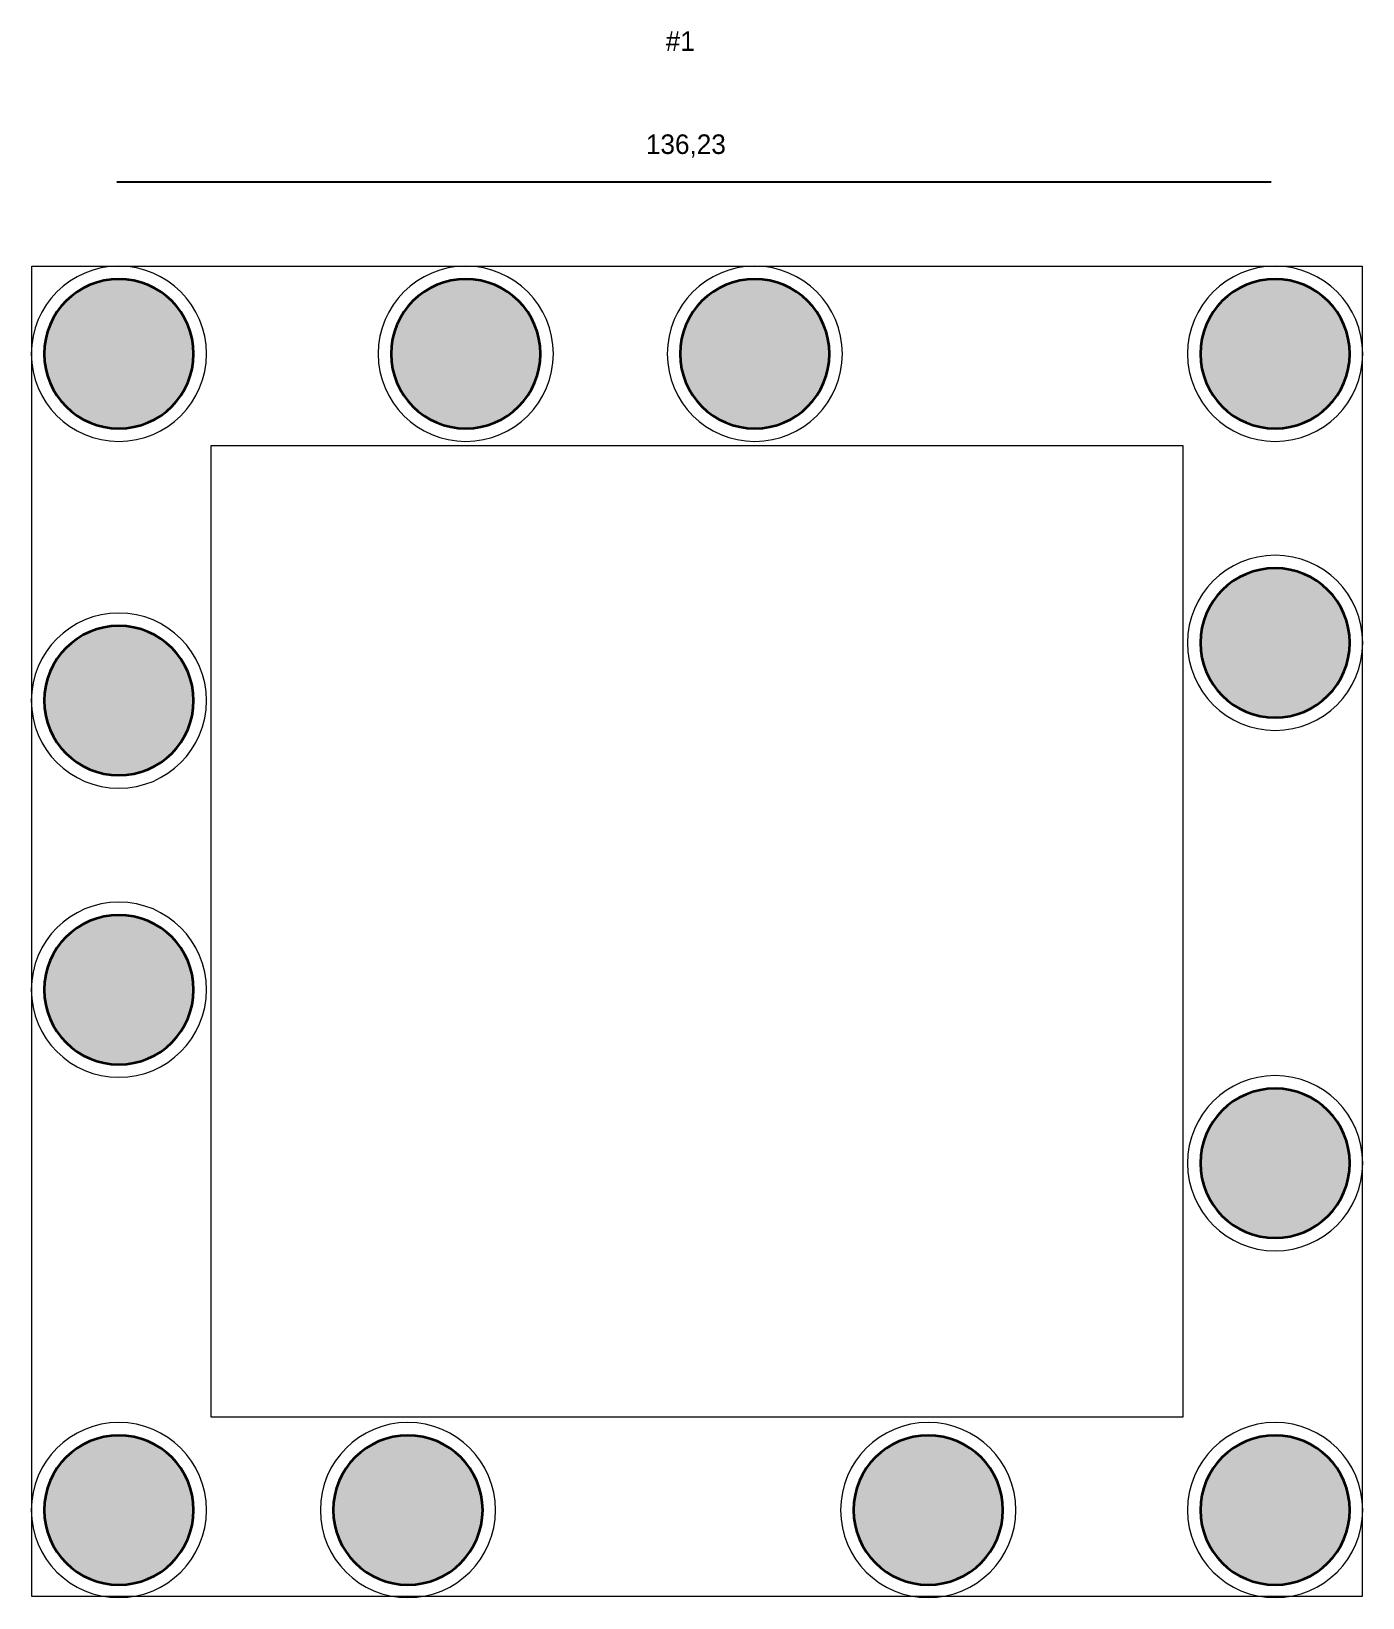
# Model space of a CAD drawing. Header units: inches. Extents: x 12 to 208, y 71 to 301.
import ezdxf

# ---------------------------------------------------------------- set-up
doc = ezdxf.new("R2010")
doc.units = ezdxf.units.IN
doc.header["$MEASUREMENT"] = 0
doc.layers.add('svg2', color=7, linetype='Continuous')

# ---------------------------------------------------------------- blocks, each defined once
blk = doc.blocks.new('block 4')
at = {"layer": 'svg2', "color": 18, "true_color": 0x000000, "insert": (105.06, 298.36), "char_height": 2.8787, "attachment_point": 7}
blk.add_mtext('\\fMyriad Pro|b0|i0|c0|p34;\\W1;#1', dxfattribs=at)
blk = doc.blocks.new('block 5')
at = {"layer": 'svg2', "color": 7, "true_color": 0xffffff, "insert": (102.14, 282.64), "char_height": 2.8787, "attachment_point": 7}
blk.add_mtext('\\fMyriad Pro|b0|i0|c0|p34;\\W1;136,23', dxfattribs=at)
blk = doc.blocks.new('block 3')
at = {"layer": 'svg2', "color": 7, "lineweight": 25, "true_color": 0xffffff}
blk.add_lwpolyline([(24.22, 279.07), (194.25, 279.07)], dxfattribs=at)
at = {"layer": 'svg2', "color": 7, "lineweight": 13, "true_color": 0xffffff}
for points in [[(11.69, 266.66), (207.62, 266.66), (207.62, 70.73), (11.69, 70.73), (11.69, 266.66)], [(38.11, 240.24), (181.2, 240.24), (181.2, 97.15), (38.11, 97.15), (38.11, 240.24)]]:
    blk.add_lwpolyline(points, dxfattribs=at)
at = {"layer": 'svg2'}
for name in ['block 4', 'block 5']:
    blk.add_blockref(name, (0, 0), dxfattribs=at)
blk = doc.blocks.new('block 6')
at = {"layer": 'svg2', "true_color": 0xffffff}
h = blk.add_hatch(color=7, dxfattribs=at)
h.dxf.hatch_style = 2
edge = h.paths.add_edge_path()
edge.add_spline(control_points=[(35.52, 253.75), (35.52, 247.68), (30.6, 242.75), (24.52, 242.75), (18.45, 242.75), (13.52, 247.68), (13.52, 253.75), (13.52, 259.83), (18.45, 264.76), (24.52, 264.76), (30.6, 264.76), (35.52, 259.83), (35.52, 253.75)], knot_values=[0, 0, 0, 0, 1, 1, 1, 2, 2, 2, 3, 3, 3, 4, 4, 4, 4], degree=3, periodic=1)
h = blk.add_hatch(color=7, dxfattribs=at)
h.dxf.hatch_style = 2
edge = h.paths.add_edge_path()
edge.add_spline(control_points=[(86.61, 253.75), (86.61, 247.68), (81.68, 242.75), (75.61, 242.75), (69.53, 242.75), (64.61, 247.68), (64.61, 253.75), (64.61, 259.83), (69.53, 264.76), (75.61, 264.76), (81.68, 264.76), (86.61, 259.83), (86.61, 253.75)], knot_values=[0, 0, 0, 0, 1, 1, 1, 2, 2, 2, 3, 3, 3, 4, 4, 4, 4], degree=3, periodic=1)
h = blk.add_hatch(color=7, dxfattribs=at)
h.dxf.hatch_style = 2
edge = h.paths.add_edge_path()
edge.add_spline(control_points=[(129.18, 253.75), (129.18, 247.68), (124.26, 242.75), (118.18, 242.75), (112.1, 242.75), (107.18, 247.68), (107.18, 253.75), (107.18, 259.83), (112.1, 264.76), (118.18, 264.76), (124.26, 264.76), (129.18, 259.83), (129.18, 253.75)], knot_values=[0, 0, 0, 0, 1, 1, 1, 2, 2, 2, 3, 3, 3, 4, 4, 4, 4], degree=3, periodic=1)
h = blk.add_hatch(color=7, dxfattribs=at)
h.dxf.hatch_style = 2
edge = h.paths.add_edge_path()
edge.add_spline(control_points=[(205.81, 253.75), (205.81, 247.68), (200.88, 242.75), (194.81, 242.75), (188.73, 242.75), (183.81, 247.68), (183.81, 253.75), (183.81, 259.83), (188.73, 264.76), (194.81, 264.76), (200.88, 264.76), (205.81, 259.83), (205.81, 253.75)], knot_values=[0, 0, 0, 0, 1, 1, 1, 2, 2, 2, 3, 3, 3, 4, 4, 4, 4], degree=3, periodic=1)
h = blk.add_hatch(color=7, dxfattribs=at)
h.dxf.hatch_style = 2
edge = h.paths.add_edge_path()
edge.add_spline(control_points=[(205.81, 211.18), (205.81, 205.11), (200.88, 200.18), (194.81, 200.18), (188.73, 200.18), (183.8, 205.11), (183.8, 211.18), (183.8, 217.26), (188.73, 222.18), (194.81, 222.18), (200.88, 222.18), (205.81, 217.26), (205.81, 211.18)], knot_values=[0, 0, 0, 0, 1, 1, 1, 2, 2, 2, 3, 3, 3, 4, 4, 4, 4], degree=3, periodic=1)
h = blk.add_hatch(color=7, dxfattribs=at)
h.dxf.hatch_style = 2
edge = h.paths.add_edge_path()
edge.add_spline(control_points=[(35.52, 202.67), (35.52, 196.59), (30.6, 191.67), (24.52, 191.67), (18.45, 191.67), (13.52, 196.59), (13.52, 202.67), (13.52, 208.74), (18.45, 213.67), (24.52, 213.67), (30.6, 213.67), (35.52, 208.74), (35.52, 202.67)], knot_values=[0, 0, 0, 0, 1, 1, 1, 2, 2, 2, 3, 3, 3, 4, 4, 4, 4], degree=3, periodic=1)
h = blk.add_hatch(color=7, dxfattribs=at)
h.dxf.hatch_style = 2
edge = h.paths.add_edge_path()
edge.add_spline(control_points=[(35.52, 160.1), (35.52, 154.02), (30.6, 149.09), (24.52, 149.09), (18.45, 149.09), (13.52, 154.02), (13.52, 160.1), (13.52, 166.17), (18.45, 171.1), (24.52, 171.1), (30.6, 171.1), (35.52, 166.17), (35.52, 160.1)], knot_values=[0, 0, 0, 0, 1, 1, 1, 2, 2, 2, 3, 3, 3, 4, 4, 4, 4], degree=3, periodic=1)
h = blk.add_hatch(color=7, dxfattribs=at)
h.dxf.hatch_style = 2
edge = h.paths.add_edge_path()
edge.add_spline(control_points=[(205.81, 134.55), (205.81, 128.48), (200.88, 123.55), (194.81, 123.55), (188.73, 123.55), (183.8, 128.48), (183.8, 134.55), (183.8, 140.63), (188.73, 145.55), (194.81, 145.55), (200.88, 145.55), (205.81, 140.63), (205.81, 134.55)], knot_values=[0, 0, 0, 0, 1, 1, 1, 2, 2, 2, 3, 3, 3, 4, 4, 4, 4], degree=3, periodic=1)
h = blk.add_hatch(color=7, dxfattribs=at)
h.dxf.hatch_style = 2
edge = h.paths.add_edge_path()
edge.add_spline(control_points=[(35.52, 83.47), (35.52, 77.39), (30.6, 72.46), (24.52, 72.46), (18.45, 72.46), (13.52, 77.39), (13.52, 83.47), (13.52, 89.54), (18.45, 94.47), (24.52, 94.47), (30.6, 94.47), (35.52, 89.54), (35.52, 83.47)], knot_values=[0, 0, 0, 0, 1, 1, 1, 2, 2, 2, 3, 3, 3, 4, 4, 4, 4], degree=3, periodic=1)
h = blk.add_hatch(color=7, dxfattribs=at)
h.dxf.hatch_style = 2
edge = h.paths.add_edge_path()
edge.add_spline(control_points=[(78.1, 83.47), (78.1, 77.39), (73.17, 72.46), (67.09, 72.46), (61.02, 72.46), (56.09, 77.39), (56.09, 83.47), (56.09, 89.54), (61.02, 94.47), (67.09, 94.47), (73.17, 94.47), (78.1, 89.54), (78.1, 83.47)], knot_values=[0, 0, 0, 0, 1, 1, 1, 2, 2, 2, 3, 3, 3, 4, 4, 4, 4], degree=3, periodic=1)
h = blk.add_hatch(color=7, dxfattribs=at)
h.dxf.hatch_style = 2
edge = h.paths.add_edge_path()
edge.add_spline(control_points=[(154.72, 83.47), (154.72, 77.39), (149.8, 72.46), (143.72, 72.46), (137.65, 72.46), (132.72, 77.39), (132.72, 83.47), (132.72, 89.54), (137.65, 94.47), (143.72, 94.47), (149.8, 94.47), (154.72, 89.54), (154.72, 83.47)], knot_values=[0, 0, 0, 0, 1, 1, 1, 2, 2, 2, 3, 3, 3, 4, 4, 4, 4], degree=3, periodic=1)
h = blk.add_hatch(color=7, dxfattribs=at)
h.dxf.hatch_style = 2
edge = h.paths.add_edge_path()
edge.add_spline(control_points=[(205.81, 83.47), (205.81, 77.39), (200.88, 72.46), (194.81, 72.46), (188.73, 72.46), (183.8, 77.39), (183.8, 83.47), (183.8, 89.54), (188.73, 94.47), (194.81, 94.47), (200.88, 94.47), (205.81, 89.54), (205.81, 83.47)], knot_values=[0, 0, 0, 0, 1, 1, 1, 2, 2, 2, 3, 3, 3, 4, 4, 4, 4], degree=3, periodic=1)
at = {"layer": 'svg2', "color": 7, "lineweight": 9, "true_color": 0xffffff}
for points in [[(37.42, 253.75), (37.42, 246.63), (31.65, 240.85), (24.52, 240.85), (17.4, 240.85), (11.62, 246.63), (11.62, 253.75), (11.62, 260.88), (17.4, 266.65), (24.52, 266.65), (31.65, 266.65), (37.42, 260.88), (37.42, 253.75)], [(88.51, 253.75), (88.51, 246.63), (82.73, 240.85), (75.61, 240.85), (68.48, 240.85), (62.71, 246.63), (62.71, 253.75), (62.71, 260.88), (68.48, 266.65), (75.61, 266.65), (82.73, 266.65), (88.51, 260.88), (88.51, 253.75)], [(131.08, 253.75), (131.08, 246.63), (125.3, 240.85), (118.18, 240.85), (111.05, 240.85), (105.28, 246.63), (105.28, 253.75), (105.28, 260.88), (111.05, 266.65), (118.18, 266.65), (125.3, 266.65), (131.08, 260.88), (131.08, 253.75)], [(207.71, 253.75), (207.71, 246.63), (201.93, 240.85), (194.81, 240.85), (187.68, 240.85), (181.91, 246.63), (181.91, 253.75), (181.91, 260.88), (187.68, 266.65), (194.81, 266.65), (201.93, 266.65), (207.71, 260.88), (207.71, 253.75)], [(207.71, 211.18), (207.71, 204.06), (201.93, 198.28), (194.81, 198.28), (187.68, 198.28), (181.91, 204.06), (181.91, 211.18), (181.91, 218.31), (187.68, 224.08), (194.81, 224.08), (201.93, 224.08), (207.71, 218.31), (207.71, 211.18)], [(37.42, 202.67), (37.42, 195.54), (31.65, 189.77), (24.52, 189.77), (17.4, 189.77), (11.62, 195.54), (11.62, 202.67), (11.62, 209.79), (17.4, 215.57), (24.52, 215.57), (31.65, 215.57), (37.42, 209.79), (37.42, 202.67)], [(37.42, 160.1), (37.42, 152.97), (31.65, 147.2), (24.52, 147.2), (17.4, 147.2), (11.62, 152.97), (11.62, 160.1), (11.62, 167.22), (17.4, 173), (24.52, 173), (31.65, 173), (37.42, 167.22), (37.42, 160.1)], [(207.71, 134.55), (207.71, 127.43), (201.93, 121.65), (194.81, 121.65), (187.68, 121.65), (181.91, 127.43), (181.91, 134.55), (181.91, 141.68), (187.68, 147.45), (194.81, 147.45), (201.93, 147.45), (207.71, 141.68), (207.71, 134.55)], [(37.42, 83.47), (37.42, 76.34), (31.65, 70.57), (24.52, 70.57), (17.4, 70.57), (11.62, 76.34), (11.62, 83.47), (11.62, 90.59), (17.4, 96.37), (24.52, 96.37), (31.65, 96.37), (37.42, 90.59), (37.42, 83.47)], [(79.99, 83.47), (79.99, 76.34), (74.22, 70.57), (67.09, 70.57), (59.97, 70.57), (54.19, 76.34), (54.19, 83.47), (54.19, 90.59), (59.97, 96.37), (67.09, 96.37), (74.22, 96.37), (79.99, 90.59), (79.99, 83.47)], [(156.62, 83.47), (156.62, 76.34), (150.85, 70.57), (143.72, 70.57), (136.6, 70.57), (130.82, 76.34), (130.82, 83.47), (130.82, 90.59), (136.6, 96.37), (143.72, 96.37), (150.85, 96.37), (156.62, 90.59), (156.62, 83.47)], [(207.71, 83.47), (207.71, 76.34), (201.93, 70.57), (194.81, 70.57), (187.68, 70.57), (181.91, 76.34), (181.91, 83.47), (181.91, 90.59), (187.68, 96.37), (194.81, 96.37), (201.93, 96.37), (207.71, 90.59), (207.71, 83.47)]]:
    blk.add_open_spline(points, degree=3, knots=[0, 0, 0, 0, 1, 1, 1, 2, 2, 2, 3, 3, 3, 4, 4, 4, 4], dxfattribs=at)
at = {"layer": 'svg2', "color": 7, "lineweight": 35, "true_color": 0xffffff}
for points in [[(35.52, 253.75), (35.52, 247.68), (30.6, 242.75), (24.52, 242.75), (18.45, 242.75), (13.52, 247.68), (13.52, 253.75), (13.52, 259.83), (18.45, 264.76), (24.52, 264.76), (30.6, 264.76), (35.52, 259.83), (35.52, 253.75)], [(86.61, 253.75), (86.61, 247.68), (81.68, 242.75), (75.61, 242.75), (69.53, 242.75), (64.61, 247.68), (64.61, 253.75), (64.61, 259.83), (69.53, 264.76), (75.61, 264.76), (81.68, 264.76), (86.61, 259.83), (86.61, 253.75)], [(129.18, 253.75), (129.18, 247.68), (124.26, 242.75), (118.18, 242.75), (112.1, 242.75), (107.18, 247.68), (107.18, 253.75), (107.18, 259.83), (112.1, 264.76), (118.18, 264.76), (124.26, 264.76), (129.18, 259.83), (129.18, 253.75)], [(205.81, 253.75), (205.81, 247.68), (200.88, 242.75), (194.81, 242.75), (188.73, 242.75), (183.81, 247.68), (183.81, 253.75), (183.81, 259.83), (188.73, 264.76), (194.81, 264.76), (200.88, 264.76), (205.81, 259.83), (205.81, 253.75)], [(205.81, 211.18), (205.81, 205.11), (200.88, 200.18), (194.81, 200.18), (188.73, 200.18), (183.8, 205.11), (183.8, 211.18), (183.8, 217.26), (188.73, 222.18), (194.81, 222.18), (200.88, 222.18), (205.81, 217.26), (205.81, 211.18)], [(35.52, 202.67), (35.52, 196.59), (30.6, 191.67), (24.52, 191.67), (18.45, 191.67), (13.52, 196.59), (13.52, 202.67), (13.52, 208.74), (18.45, 213.67), (24.52, 213.67), (30.6, 213.67), (35.52, 208.74), (35.52, 202.67)], [(35.52, 160.1), (35.52, 154.02), (30.6, 149.09), (24.52, 149.09), (18.45, 149.09), (13.52, 154.02), (13.52, 160.1), (13.52, 166.17), (18.45, 171.1), (24.52, 171.1), (30.6, 171.1), (35.52, 166.17), (35.52, 160.1)], [(205.81, 134.55), (205.81, 128.48), (200.88, 123.55), (194.81, 123.55), (188.73, 123.55), (183.8, 128.48), (183.8, 134.55), (183.8, 140.63), (188.73, 145.55), (194.81, 145.55), (200.88, 145.55), (205.81, 140.63), (205.81, 134.55)], [(35.52, 83.47), (35.52, 77.39), (30.6, 72.46), (24.52, 72.46), (18.45, 72.46), (13.52, 77.39), (13.52, 83.47), (13.52, 89.54), (18.45, 94.47), (24.52, 94.47), (30.6, 94.47), (35.52, 89.54), (35.52, 83.47)], [(78.1, 83.47), (78.1, 77.39), (73.17, 72.46), (67.09, 72.46), (61.02, 72.46), (56.09, 77.39), (56.09, 83.47), (56.09, 89.54), (61.02, 94.47), (67.09, 94.47), (73.17, 94.47), (78.1, 89.54), (78.1, 83.47)], [(154.72, 83.47), (154.72, 77.39), (149.8, 72.46), (143.72, 72.46), (137.65, 72.46), (132.72, 77.39), (132.72, 83.47), (132.72, 89.54), (137.65, 94.47), (143.72, 94.47), (149.8, 94.47), (154.72, 89.54), (154.72, 83.47)], [(205.81, 83.47), (205.81, 77.39), (200.88, 72.46), (194.81, 72.46), (188.73, 72.46), (183.8, 77.39), (183.8, 83.47), (183.8, 89.54), (188.73, 94.47), (194.81, 94.47), (200.88, 94.47), (205.81, 89.54), (205.81, 83.47)]]:
    blk.add_open_spline(points, degree=3, knots=[0, 0, 0, 0, 1, 1, 1, 2, 2, 2, 3, 3, 3, 4, 4, 4, 4], dxfattribs=at)

msp = doc.modelspace()

# ---------------------------------------------------------------- block references
at = {"layer": 'svg2'}
for name in ['block 3', 'block 6']:
    msp.add_blockref(name, (0, 0), dxfattribs=at)

doc.saveas('drawing.dxf')
